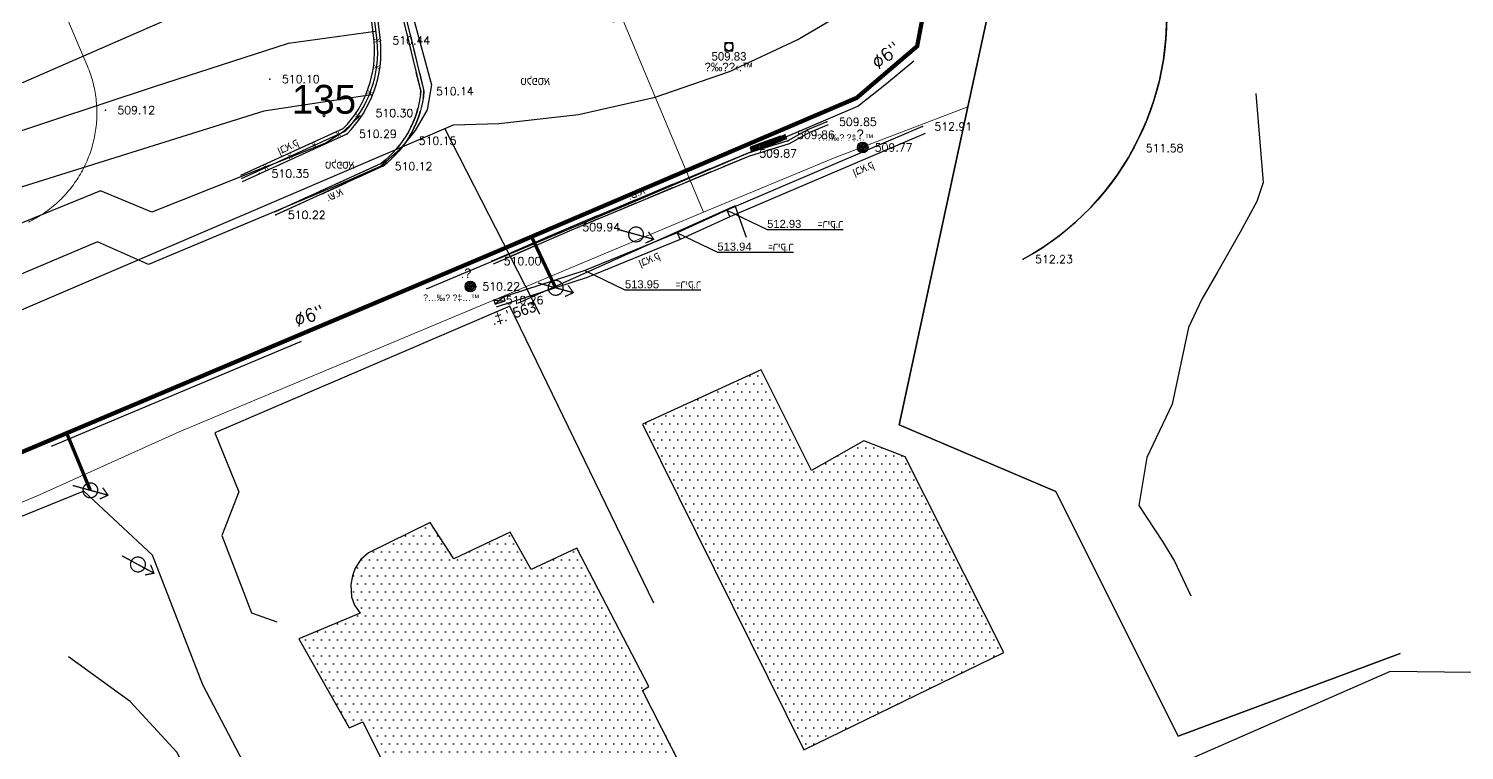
# Model space of a CAD drawing. Header units: metres. Extents: x 222509 to 223547, y 765290 to 766147.
# Drawn here: x 223092.9 to 223160.2, y 765723.8 to 765757.7 of the extents above; entities that cross this region are included whole.
import ezdxf
from ezdxf.enums import TextEntityAlignment as Align

# ---------------------------------------------------------------- set-up
doc = ezdxf.new("R2010")
doc.units = ezdxf.units.M
doc.linetypes.add('DASHED', pattern=[19.05, 12.7, -6.35])
for name, color, linetype in [('11', 8, 'Continuous'), ('29', 8, 'Continuous'), ('42', 8, 'Continuous'), ('A-S', 252, 'Continuous'), ('ASFLT', 8, 'Continuous'), ('B65-BIOV', 8, 'Continuous'), ('C1600', 3, 'Continuous'), ('C1603_0', 6, 'Continuous'), ('GADER', 6, 'Continuous'), ('K', 8, 'Continuous'), ('M2200', 8, 'Continuous'), ('M2299', 9, 'Continuous'), ('M2602', 8, 'Continuous'), ('M4804', 8, 'Continuous'), ('M4903', 8, 'Continuous'), ('M5220', 8, 'Continuous'), ('M6331', 8, 'Continuous'), ('maim metuhnan', 150, 'Continuous'), ('maim metuhnan 2', 150, 'Continuous'), ('maim metuhnan 6', 150, 'Continuous'), ('Maim-Kayam-Betol', 140, 'reka-biyuv$0$Reka_new$0$X_LINE-DASH2'), ('PNT', 8, 'Continuous'), ('PNTELEV', 5, 'Continuous'), ('T', 8, 'Continuous')]:
    doc.layers.add(name, color=color, linetype=linetype)
for name, color, linetype, lineweight in [('C1602_0', 3, 'Continuous', 13), ('M1510', 8, 'Continuous', 25), ('M2401', 8, 'DASHED', 25), ('M2404', 8, 'DASHED', 25), ('M2405', 8, 'DASHED', 25), ('M2601', 8, 'Continuous', 25), ('M2605', 8, 'Continuous', 25)]:
    doc.layers.add(name, color=color, linetype=linetype, lineweight=lineweight)
doc.styles.add('GLONASS', font='techno_n.shx', dxfattribs={"width": 0.86})
doc.styles.add('HANIT_TEXT', font='hebtxt')
doc.styles.add('HEB', font='hebtxtn.shx', dxfattribs={"height": 0.55})
doc.styles.add('HEBTXT', font='HEBTXT.SHX', dxfattribs={"width": 0.86})
doc.styles.add('PTXT', font='txt.shx')
doc.styles.add('reka-biyuv$0$Reka_new$0$STANDARD', font='HEB')
doc.styles.add('S_COMPLEX', font='complex')
doc.styles.get("Standard").update_dxf_attribs({"font": 'arial.ttf'})
doc.styles.add('TAZAR_HEBTXT', font='HEBTXT.SHX')
doc.linetypes.add('reka-biyuv$0$Reka_new$0$X_LINE-DASH2', pattern='A,0.5,-0.25,0.5,-0.0002,["X",reka-biyuv$0$Reka_new$0$STANDARD,S=0.3,R=0,X=0,Y=-0.14],-0.2', length=1.4502)
pattern_1 = [(0, (0, 0), (0.1875, 0.375), [0, -0.375])]

# ---------------------------------------------------------------- blocks, each defined once
blk = doc.blocks.new('*U25')
at = {"linetype": 'ByBlock', "const_width": 0.1}
for points in [[(-1.25, 0.68), (1.25, -0.68)], [(0.99, -0.02), (1.25, -0.68), (0.56, -0.82)]]:
    blk.add_lwpolyline(points, dxfattribs=at)
blk.add_lwpolyline([(-0.51, 0.28, 1), (0.51, -0.28, 1)], format="xyb", close=True, dxfattribs=at)
at = {"linetype": 'ByBlock'}
blk.add_attdef('MAD_MAIM', (-2.62, 1.26), '', height=1.08, dxfattribs=at)
blk = doc.blocks.new('*U26')
at = {"linetype": 'ByBlock', "const_width": 0.1}
for points in [[(-1.38, 0.38), (1.38, -0.38)], [(0.97, 0.2), (1.38, -0.38), (0.73, -0.68)]]:
    blk.add_lwpolyline(points, dxfattribs=at)
blk.add_lwpolyline([(-0.56, 0.16, 1), (0.56, -0.16, 1)], format="xyb", close=True, dxfattribs=at)
at = {"linetype": 'ByBlock'}
blk.add_attdef('MAD_MAIM', (-2.62, 1.26), '', height=1.08, dxfattribs=at)
blk = doc.blocks.new('G$C48AC2FB6')
at = {"layer": 'maim metuhnan 2', "const_width": 0.16}
for points in [[(223117.594, 765745.507), (223116.463, 765747.903)], [(223095.789, 765736.016), (223094.684, 765738.696)]]:
    blk.add_lwpolyline(points, dxfattribs=at)
at = {"layer": 'maim metuhnan 6'}
blk.add_lwpolyline([(223137.862, 765764.94, 0.2, 0.2, 0), (223137.84, 765764.536, 0.2, 0.2, 0), (223137.243, 765764.572, 0.2, 0.2, 0), (223135.818, 765763.63, 0.2, 0.2, 0), (223134.533, 765756.832, 0.2, 0.2, 0), (223131.697, 765754.409, 0.2, 0.2, 0), (223114.283, 765746.971, 0.2, 0.2, 0), (223087.554, 765735.685, 0.2, 0.2, 0), (223032.218, 765712.069, 0.2, 0.2, 0), (223020.293, 765706.189, 0.2, 0.2, 0), (223017.336, 765703.929, 0.2, 0.2, 0), (223010.799, 765698.403, 0.2, 0.2, 0), (223005.182, 765692.166, 0.2, 0.2, 0), (222999.326, 765683.478, 0.2, 0.2, 0), (222995.78, 765674.297, 0.2, 0.2, 0), (222991.911, 765659.927, 0.2, 0.2, 0), (222991.821, 765650.093, 0.2, 0.2, 0), (222992.267, 765645.048, 0.2, 0.2, 0), (222996.504, 765627.91, 0.2, 0.2, 0)], format="xyseb", dxfattribs=at)
at = {"layer": 'Maim-Kayam-Betol'}
for points in [[(223020.074, 765713.433), (223112.812, 765753.153), (223114.933, 765753.21), (223118.667, 765753.636), (223122.26, 765754.45), (223125.743, 765755.647), (223128.939, 765757.14), (223131.669, 765758.759)], [(223116.852, 765744.272), (223112.406, 765752.979)]]:
    blk.add_lwpolyline(points, dxfattribs=at)
at = {"layer": 'maim metuhnan', "linetype": 'ByBlock', "xscale": 0.6, "yscale": 0.6, "zscale": 0.6}
for p in [(223117.594, 765745.507), (223095.789, 765736.016)]:
    blk.add_blockref('*U26', p, dxfattribs=at)
at = {"layer": 'Maim-Kayam-Betol', "linetype": 'ByBlock', "xscale": 0.6, "yscale": 0.6, "zscale": 0.6}
for name, p in [('*U26', (223121.36, 765748.01)), ('*U25', (223098.02, 765732.54))]:
    blk.add_blockref(name, p, dxfattribs=at)
at = {"layer": 'maim metuhnan', "style": 'S_COMPLEX'}
for rotation, p in [(40.0712, (223132.714, 765755.715, -538.75)), (22, (223105.489, 765743.659))]:
    blk.add_text('%%C6"', height=0.6, rotation=rotation, dxfattribs=at).set_placement(p)
blk = doc.blocks.new('SRVPNO1')
at = {"layer": 'PNTELEV', "color": 8, "style": 'PTXT'}
blk.add_attdef('ELEV2', (1.5, -0.5), '', height=1, dxfattribs=at)
blk = doc.blocks.new('B2')
at = {"layer": '42', "color": 0}
blk.add_line((0.902, 0.303), (0.902, 0), dxfattribs=at)
blk.add_lwpolyline([(0, 0.303), (1.805, 0.303), (1.805, 0), (0, 0)], close=True, dxfattribs=at)
for points in [[(0.422, 0.273, -1), (0.422, 0.248), (0.062, 0.248, -1), (0.062, 0.273)], [(0.422, 0.139, 1), (0.422, 0.164), (0.062, 0.164, 1), (0.062, 0.139)], [(0.857, 0.273, -1), (0.857, 0.248), (0.497, 0.248, -1), (0.497, 0.273)], [(0.857, 0.139, 1), (0.857, 0.164), (0.497, 0.164, 1), (0.497, 0.139)], [(0.857, 0.03, 1), (0.857, 0.055), (0.497, 0.055, 1), (0.497, 0.03)], [(1.325, 0.273, -1), (1.325, 0.248), (0.965, 0.248, -1), (0.965, 0.273)], [(1.325, 0.139, 1), (1.325, 0.164), (0.965, 0.164, 1), (0.965, 0.139)], [(1.76, 0.273, -1), (1.76, 0.248), (1.4, 0.248, -1), (1.4, 0.273)], [(1.76, 0.139, 1), (1.76, 0.164), (1.4, 0.164, 1), (1.4, 0.139)], [(1.76, 0.03, 1), (1.76, 0.055), (1.4, 0.055, 1), (1.4, 0.03)]]:
    blk.add_lwpolyline(points, format="xyb", close=True, dxfattribs=at)
for points in [[(0.062, 0.03), (0.422, 0.03, 1), (0.422, 0.055), (0.062, 0.055, 1), (0.062, 0.03, -1), (0.062, 0.055)], [(0.965, 0.03), (1.325, 0.03, 1), (1.325, 0.055), (0.965, 0.055, 1), (0.965, 0.03, -1), (0.965, 0.055)]]:
    blk.add_lwpolyline(points, format="xyb", dxfattribs=at)
blk = doc.blocks.new('B11')
at = {"layer": '11', "color": 0}
for p, q in [((-0.249, 0.018), (-0.087, 0.235)), ((-0.234, -0.087), (0.018, 0.249)), ((-0.194, -0.158), (0.098, 0.23)), ((-0.138, -0.209), (0.162, 0.191)), ((-0.068, -0.241), (0.212, 0.133)), ((0.019, -0.249), (0.245, 0.051))]:
    blk.add_line(p, q, dxfattribs=at)
blk.add_circle((0, 0), 0.25, dxfattribs=at)
at = {"layer": '11', "color": 0, "style": 'HEBTXT'}
blk.add_text('.\x9a ', height=0.45, dxfattribs=at).set_placement((-0.455, 0.393))
blk = doc.blocks.new('G$C9B10AD15')
at = {"layer": '29'}
for p, q in [((223114.693, 765744.93), (223115.23, 765744.895)), ((223115.168, 765745.085), (223114.755, 765744.74))]:
    blk.add_line(p, q, dxfattribs=at)
blk.add_lwpolyline([(223115.23, 765744.895), (223115.168, 765745.085), (223114.693, 765744.93), (223114.755, 765744.74), (223115.23, 765744.895)], close=True, dxfattribs=at)
at = {"layer": 'A-S'}
for points in [[(223120.743, 765759.154), (223120.25, 765758.133), (223118.421, 765758.506), (223115.437, 765763.75), (223109.694, 765761.169), (223111.272, 765754.708, -0.211255), (223109.414, 765751.335), (223104.423, 765749.059)], [(223120.893, 765759.12), (223120.334, 765757.963), (223118.324, 765758.373), (223115.374, 765763.557), (223109.869, 765761.083), (223111.424, 765754.72, -0.213481), (223109.491, 765751.205), (223104.485, 765748.923)]]:
    blk.add_lwpolyline(points, format="xyb", dxfattribs=at)
for points in [[(223130.307, 765753.286), (223129.392, 765752.91), (223128.476, 765752.4), (223126.572, 765751.811), (223118.283, 765748.352), (223114.599, 765746.758)], [(223130.364, 765753.147), (223129.457, 765752.775), (223128.535, 765752.261), (223126.623, 765751.67), (223118.342, 765748.214), (223114.659, 765746.62)]]:
    blk.add_lwpolyline(points, dxfattribs=at)
at = {"layer": 'ASFLT'}
blk.add_lwpolyline([(223138.159, 765764.394), (223137.122, 765763.1, 0.226103), (223146.072, 765760.182, -0.316437), (223139.5, 765746.847)], format="xyb", dxfattribs=at)
at = {"layer": 'GADER'}
blk.add_lwpolyline([(223102.867, 765750.639), (223107.731, 765752.845, 0.222322), (223109.233, 765757.085), (223108.564, 765762.659), (223116.39, 765765.917), (223118.669, 765761.143, 0.428928), (223122.797, 765759.486, 0.133732), (223124.228, 765760.52), (223126.931, 765764.433, 0.128739), (223127.489, 765770.43), (223125.764, 765774.785, 0.214233), (223117.271, 765783.143), (223106.671, 765787.818), (223096.054, 765792.674), (223077.601, 765801.3), (223057.898, 765810.53), (223046.621, 765815.7, -0.047574), (223039.174, 765820.352, -0.19257), (223031.748, 765835.088), (223031.287, 765840.87), (223030.625, 765850.447), (223029.608, 765865.945), (223024.761, 765868.858), (223023.624, 765876.642)], format="xyb", dxfattribs=at)
at = {"layer": 'K'}
for points in [[(223102.841, 765750.792), (223107.643, 765752.97, 0.220831), (223109.084, 765757.069), (223108.401, 765762.754), (223116.464, 765766.111), (223118.807, 765761.203, 0.42995), (223122.74, 765759.624, 0.133701), (223124.108, 765760.61), (223126.796, 765764.503, 0.127976), (223127.343, 765770.389), (223125.625, 765774.73, 0.214322), (223117.214, 765783.004), (223106.609, 765787.681), (223095.991, 765792.538), (223077.538, 765801.164), (223057.835, 765810.394), (223046.556, 765815.564, -0.047616), (223039.078, 765820.236, -0.192637), (223031.598, 765835.075), (223031.138, 765840.859), (223030.476, 765850.437), (223029.464, 765865.857), (223024.623, 765868.766), (223023.475, 765876.621)], [(223102.917, 765750.497), (223107.818, 765752.72, 0.223751), (223109.382, 765757.101), (223108.726, 765762.564), (223116.316, 765765.724), (223118.532, 765761.083, 0.427989), (223122.855, 765759.347, 0.13377), (223124.348, 765760.43), (223127.065, 765764.364, 0.129488), (223127.634, 765770.47), (223125.904, 765774.84, 0.214145), (223117.327, 765783.282), (223106.732, 765787.955), (223096.117, 765792.81), (223077.665, 765801.436), (223057.961, 765810.666), (223046.686, 765815.835, -0.047532), (223039.269, 765820.468, -0.192502), (223031.897, 765835.1), (223031.437, 765840.881), (223030.775, 765850.457), (223029.753, 765866.033), (223024.899, 765868.95), (223023.772, 765876.664)]]:
    blk.add_lwpolyline(points, format="xyb", dxfattribs=at)
for points in [[(223134.778, 765753.066), (223125.621, 765749.152), (223123.29, 765748.087), (223118.958, 765746.32), (223114.693, 765744.93)], [(223134.916, 765752.744), (223125.763, 765748.832), (223123.429, 765747.766), (223119.078, 765745.991), (223114.801, 765744.597)], [(223125.621, 765749.152), (223125.763, 765748.832)], [(223123.29, 765748.087), (223123.429, 765747.766)]]:
    blk.add_lwpolyline(points, dxfattribs=at)
at = {"layer": 'PNT', "color": 252}
for p in [(223109.382, 765757.101, 510.436), (223104.207, 765755.289, 510.098), (223111.424, 765754.72, 510.141), (223096.495, 765753.834, 509.119), (223108.592, 765753.7, 510.297), (223107.818, 765752.72, 510.288), (223128.339, 765752.678, 509.855), (223129.392, 765752.91, 509.848), (223130.307, 765753.286, 509.851), (223134.778, 765753.066, 512.906), (223110.616, 765752.399, 510.15), (223126.717, 765752.072, 509.83), (223128.476, 765752.4, 509.862), (223131.983, 765752.085, 509.771), (223144.681, 765752.058, 511.577), (223126.572, 765751.811, 509.867), (223103.719, 765750.861, 510.348), (223109.491, 765751.205, 510.124), (223104.485, 765748.923, 510.217), (223118.283, 765748.352, 509.944), (223114.599, 765746.758, 510.003), (223139.5, 765746.847, 512.228), (223113.599, 765745.571, 510.224), (223114.693, 765744.93, 510.256)]:
    blk.add_point(p, dxfattribs=at)
at = {"layer": 'T'}
for points in [[(223125.621, 765749.152), (223127.504, 765748.244), (223131.063, 765748.244)], [(223123.29, 765748.087), (223125.173, 765747.179), (223128.732, 765747.179)], [(223118.958, 765746.32), (223120.841, 765745.412), (223124.4, 765745.412)]]:
    blk.add_lwpolyline(points, dxfattribs=at)
at = {"layer": 'B65-BIOV', "xscale": 0.9593842007565592, "yscale": 0.65, "zscale": 0.9593842007565592, "rotation": 200.4863329333508}
blk.add_blockref('B2', (223128.339, 765752.678, 509.855), dxfattribs=at)
at = {"layer": 'B65-BIOV'}
for p in [(223131.983, 765752.085, 509.771), (223113.599, 765745.571, 510.224)]:
    blk.add_blockref('B11', p, dxfattribs=at)
at = {"layer": 'PNT', "color": 252}
ref = blk.add_blockref('SRVPNO1', (223109.382, 765757.101, 510.436), dxfattribs=dict(at, xscale=0.375, yscale=0.375, zscale=0.375))
ref.add_attrib('ELEV2', '510.44', (223109.945, 765756.914, 510.436), dxfattribs={"layer": 'PNTELEV', "color": 8, "height": 0.375, "style": 'PTXT'})
ref = blk.add_blockref('SRVPNO1', (223104.207, 765755.289, 510.098), dxfattribs=dict(at, xscale=0.375, yscale=0.375, zscale=0.375))
ref.add_attrib('ELEV2', '510.10', (223104.769, 765755.101, 510.098), dxfattribs={"layer": 'PNTELEV', "color": 8, "height": 0.375, "style": 'PTXT'})
ref = blk.add_blockref('SRVPNO1', (223111.424, 765754.72, 510.141), dxfattribs=dict(at, xscale=0.375, yscale=0.375, zscale=0.375))
ref.add_attrib('ELEV2', '510.14', (223111.986, 765754.532, 510.141), dxfattribs={"layer": 'PNTELEV', "color": 8, "height": 0.375, "style": 'PTXT'})
ref = blk.add_blockref('SRVPNO1', (223096.495, 765753.834, 509.119), dxfattribs=dict(at, xscale=0.375, yscale=0.375, zscale=0.375))
ref.add_attrib('ELEV2', '509.12', (223097.057, 765753.647, 509.119), dxfattribs={"layer": 'PNTELEV', "color": 8, "height": 0.375, "style": 'PTXT'})
ref = blk.add_blockref('SRVPNO1', (223108.592, 765753.7, 510.297), dxfattribs=dict(at, xscale=0.375, yscale=0.375, zscale=0.375))
ref.add_attrib('ELEV2', '510.30', (223109.155, 765753.512, 510.297), dxfattribs={"layer": 'PNTELEV', "color": 8, "height": 0.375, "style": 'PTXT'})
ref = blk.add_blockref('SRVPNO1', (223130.307, 765753.286, 509.851), dxfattribs=dict(at, xscale=0.375, yscale=0.375, zscale=0.375))
ref.add_attrib('ELEV2', '509.85', (223130.87, 765753.098, 509.851), dxfattribs={"layer": 'PNTELEV', "color": 8, "height": 0.375, "style": 'PTXT'})
ref = blk.add_blockref('SRVPNO1', (223107.818, 765752.72, 510.288), dxfattribs=dict(at, xscale=0.375, yscale=0.375, zscale=0.375))
ref.add_attrib('ELEV2', '510.29', (223108.38, 765752.532, 510.288), dxfattribs={"layer": 'PNTELEV', "color": 8, "height": 0.375, "style": 'PTXT'})
ref = blk.add_blockref('SRVPNO1', (223128.339, 765752.678, 509.855), dxfattribs=dict(at, xscale=0.375, yscale=0.375, zscale=0.375))
ref.add_attrib('ELEV2', '509.86', (223128.902, 765752.49, 509.855), dxfattribs={"layer": 'PNTELEV', "color": 8, "height": 0.375, "style": 'PTXT'})
ref = blk.add_blockref('SRVPNO1', (223134.778, 765753.066, 512.906), dxfattribs=dict(at, xscale=0.375, yscale=0.375, zscale=0.375))
ref.add_attrib('ELEV2', '512.91', (223135.34, 765752.878, 512.906), dxfattribs={"layer": 'PNTELEV', "color": 8, "height": 0.375, "style": 'PTXT'})
ref = blk.add_blockref('SRVPNO1', (223110.616, 765752.399, 510.15), dxfattribs=dict(at, xscale=0.375, yscale=0.375, zscale=0.375))
ref.add_attrib('ELEV2', '510.15', (223111.179, 765752.211, 510.15), dxfattribs={"layer": 'PNTELEV', "color": 8, "height": 0.375, "style": 'PTXT'})
ref = blk.add_blockref('SRVPNO1', (223126.572, 765751.811, 509.867), dxfattribs=dict(at, xscale=0.375, yscale=0.375, zscale=0.375))
ref.add_attrib('ELEV2', '509.87', (223127.134, 765751.623, 509.867), dxfattribs={"layer": 'PNTELEV', "color": 8, "height": 0.375, "style": 'PTXT'})
ref = blk.add_blockref('SRVPNO1', (223131.983, 765752.085, 509.771), dxfattribs=dict(at, xscale=0.375, yscale=0.375, zscale=0.375))
ref.add_attrib('ELEV2', '509.77', (223132.546, 765751.897, 509.771), dxfattribs={"layer": 'PNTELEV', "color": 8, "height": 0.375, "style": 'PTXT'})
ref = blk.add_blockref('SRVPNO1', (223144.681, 765752.058, 511.577), dxfattribs=dict(at, xscale=0.375, yscale=0.375, zscale=0.375))
ref.add_attrib('ELEV2', '511.58', (223145.244, 765751.87, 511.577), dxfattribs={"layer": 'PNTELEV', "color": 8, "height": 0.375, "style": 'PTXT'})
ref = blk.add_blockref('SRVPNO1', (223109.491, 765751.205, 510.124), dxfattribs=dict(at, xscale=0.375, yscale=0.375, zscale=0.375))
ref.add_attrib('ELEV2', '510.12', (223110.054, 765751.017, 510.124), dxfattribs={"layer": 'PNTELEV', "color": 8, "height": 0.375, "style": 'PTXT'})
ref = blk.add_blockref('SRVPNO1', (223103.719, 765750.861, 510.348), dxfattribs=dict(at, xscale=0.375, yscale=0.375, zscale=0.375))
ref.add_attrib('ELEV2', '510.35', (223104.282, 765750.674, 510.348), dxfattribs={"layer": 'PNTELEV', "color": 8, "height": 0.375, "style": 'PTXT'})
ref = blk.add_blockref('SRVPNO1', (223104.485, 765748.923, 510.217), dxfattribs=dict(at, xscale=0.375, yscale=0.375, zscale=0.375))
ref.add_attrib('ELEV2', '510.22', (223105.047, 765748.735, 510.217), dxfattribs={"layer": 'PNTELEV', "color": 8, "height": 0.375, "style": 'PTXT'})
ref = blk.add_blockref('SRVPNO1', (223118.283, 765748.352, 509.944), dxfattribs=dict(at, xscale=0.375, yscale=0.375, zscale=0.375))
ref.add_attrib('ELEV2', '509.94', (223118.845, 765748.164, 509.944), dxfattribs={"layer": 'PNTELEV', "color": 8, "height": 0.375, "style": 'PTXT'})
ref = blk.add_blockref('SRVPNO1', (223114.599, 765746.758, 510.003), dxfattribs=dict(at, xscale=0.375, yscale=0.375, zscale=0.375))
ref.add_attrib('ELEV2', '510.00', (223115.161, 765746.571, 510.003), dxfattribs={"layer": 'PNTELEV', "color": 8, "height": 0.375, "style": 'PTXT'})
ref = blk.add_blockref('SRVPNO1', (223139.5, 765746.847, 512.228), dxfattribs=dict(at, xscale=0.375, yscale=0.375, zscale=0.375))
ref.add_attrib('ELEV2', '512.23', (223140.062, 765746.659, 512.228), dxfattribs={"layer": 'PNTELEV', "color": 8, "height": 0.375, "style": 'PTXT'})
ref = blk.add_blockref('SRVPNO1', (223113.599, 765745.571, 510.224), dxfattribs=dict(at, xscale=0.375, yscale=0.375, zscale=0.375))
ref.add_attrib('ELEV2', '510.22', (223114.161, 765745.383, 510.224), dxfattribs={"layer": 'PNTELEV', "color": 8, "height": 0.375, "style": 'PTXT'})
ref = blk.add_blockref('SRVPNO1', (223114.693, 765744.93, 510.256), dxfattribs=dict(at, xscale=0.375, yscale=0.375, zscale=0.375))
ref.add_attrib('ELEV2', '510.26', (223115.255, 765744.743, 510.256), dxfattribs={"layer": 'PNTELEV', "color": 8, "height": 0.375, "style": 'PTXT'})
at = {"layer": '29', "style": 'HEB'}
blk.add_text('.‡.’ 563', height=0.495, rotation=18.05123, dxfattribs=at).set_placement((223114.665, 765743.741))
at = {"layer": 'GADER', "style": 'GLONASS', "text_generation_flag": 2, "width": 0.86}
for rotation, p in [(276.84732, (223109.231, 765757.1)), (83.1257, (223109.207, 765755.854)), (67.25102, (223108.895, 765754.646)), (55.34501, (223108.308, 765753.546)), (24.39549, (223107.421, 765752.704)), (24.39549, (223106.282, 765752.188)), (24.39549, (223104.005, 765751.156)), (24.39549, (223105.144, 765751.672))]:
    blk.add_text('X', height=0.25, rotation=rotation, dxfattribs=at).set_placement(p, align=Align.MIDDLE_CENTER)
at = {"layer": 'T', "style": 'GLONASS', "text_generation_flag": 2, "width": 0.86}
for s, p in [('אספלט', (223117.328, 765755.01)), ('אספלט', (223108.172, 765751.088)), ('ר.קיר=', (223131.063, 765748.317)), ('ר.קיר=', (223128.732, 765747.252)), ('ר.קיר=', (223124.4, 765745.485))]:
    blk.add_text(s, height=0.375, dxfattribs=at).set_placement(p)
for s, rotation, p in [('ק.אבן', 24.39549, (223105.595, 765752.181)), ('ק.אבן', 22.19029, (223132.552, 765751.136)), ('א.ש.', 24.50601, (223107.673, 765749.876)), ('א.ש.', 22.65078, (223121.816, 765749.932)), ('ק.אבן', 22.19029, (223122.525, 765746.874))]:
    blk.add_text(s, height=0.375, rotation=rotation, dxfattribs=at).set_placement(p)
at = {"layer": 'T'}
for s, p in [('512.93', (223127.504, 765748.317)), ('513.94', (223125.173, 765747.252)), ('513.95', (223120.841, 765745.485))]:
    blk.add_text(s, height=0.375, dxfattribs=at).set_placement(p)
blk = doc.blocks.new('M4804_E')
for radius in [0.5, 0.05]:
    blk.add_circle((0, 0), radius)
at = {"style": 'HANIT_TEXT'}
for tag, p in [('NAME', (0, -1)), ('HEIGHT', (0, -2.5))]:
    blk.add_attdef(tag, text='', height=1, dxfattribs=at).set_placement(p, align=Align.TOP_CENTER)
blk.add_attdef('DESC', text='', height=1, dxfattribs=at).set_placement((-1, -4), align=Align.TOP_RIGHT)
blk.add_attdef('MARK', text='', height=1, dxfattribs=at).set_placement((0, -4), align=Align.TOP_LEFT)
at = {"style": 'HANIT_TEXT', "flags": 1}
blk.add_attdef('OWNER', text='', height=1, dxfattribs=at).set_placement((0, -5.5), align=Align.TOP_CENTER)
blk = doc.blocks.new('M4903_S')
for p, q in [((-0.1, 0.293), (-0.4, 0.293)), ((-0.1, 0.093), (-0.4, 0.093)), ((0, 0.5), (0, -0.5)), ((0.4, 0.293), (0.1, 0.293)), ((0.4, 0.093), (0.1, 0.093)), ((-0.1, -0.107), (-0.4, -0.107)), ((-0.1, -0.307), (-0.4, -0.307)), ((0.4, -0.107), (0.1, -0.107)), ((0.4, -0.307), (0.1, -0.307))]:
    blk.add_line(p, q)
blk.add_lwpolyline([(-0.5, -0.5), (0.5, -0.5), (0.5, 0.5), (-0.5, 0.5)], close=True)
blk.add_lwpolyline([(-0.5, 0.5), (-0.5, 0), (-0.5, -0.5)])
at = {"style": 'HANIT_TEXT'}
blk.add_attdef('NAME', text='', height=1, dxfattribs=at).set_placement((0, -1), align=Align.TOP_CENTER)
blk.add_attdef('DESC', text='', height=1, dxfattribs=at).set_placement((-1, -2.5), align=Align.TOP_RIGHT)
blk.add_attdef('MARK', text='', height=1, dxfattribs=at).set_placement((0, -2.5), align=Align.TOP_LEFT)
at = {"style": 'HANIT_TEXT', "flags": 1}
blk.add_attdef('OWNER', text='', height=1, dxfattribs=at).set_placement((0, -4), align=Align.TOP_CENTER)
blk = doc.blocks.new('G$CFB36F9AD')
at = {"layer": 'M2401', "ltscale": 2.5}
blk.add_lwpolyline([(223138.159, 765764.394), (223137.122, 765763.1, 0.226103), (223146.072, 765760.182, -0.316437), (223139.5, 765746.847)], format="xyb", dxfattribs=at)
at = {"layer": 'M2404', "ltscale": 0.1}
for points in [[(223120.743, 765759.154), (223120.25, 765758.133), (223118.421, 765758.506), (223115.437, 765763.75), (223109.694, 765761.169), (223111.272, 765754.708, -0.211255), (223109.414, 765751.335), (223104.423, 765749.059)], [(223120.893, 765759.12), (223120.334, 765757.963), (223118.324, 765758.373), (223115.374, 765763.557), (223109.869, 765761.083), (223111.424, 765754.72, -0.213481), (223109.491, 765751.205), (223104.485, 765748.923)]]:
    blk.add_lwpolyline(points, format="xyb", dxfattribs=at)
for points in [[(223130.307, 765753.286), (223129.392, 765752.91), (223128.476, 765752.4), (223126.572, 765751.811), (223118.283, 765748.352), (223114.599, 765746.758)], [(223130.364, 765753.147), (223129.457, 765752.775), (223128.535, 765752.261), (223126.623, 765751.67), (223118.342, 765748.214), (223114.659, 765746.62)]]:
    blk.add_lwpolyline(points, dxfattribs=at)
at = {"layer": 'M2601'}
blk.add_lwpolyline([(223102.867, 765750.639), (223107.731, 765752.845, 0.222322), (223109.233, 765757.085), (223108.564, 765762.659), (223116.39, 765765.917), (223118.669, 765761.143, 0.428928), (223122.797, 765759.486, 0.133732), (223124.228, 765760.52), (223126.931, 765764.433, 0.128739), (223127.489, 765770.43), (223125.764, 765774.785, 0.214233), (223117.271, 765783.143), (223106.671, 765787.818), (223096.054, 765792.674), (223077.601, 765801.3), (223057.898, 765810.53), (223046.621, 765815.7, -0.047574), (223039.174, 765820.352, -0.19257), (223031.748, 765835.088), (223031.287, 765840.87), (223030.625, 765850.447), (223029.608, 765865.945), (223024.761, 765868.858), (223023.624, 765876.642)], format="xyb", dxfattribs=at)
at = {"layer": 'M2605'}
for points in [[(223102.841, 765750.792), (223107.643, 765752.97, 0.220831), (223109.084, 765757.069), (223108.401, 765762.754), (223116.464, 765766.111), (223118.807, 765761.203, 0.42995), (223122.74, 765759.624, 0.133701), (223124.108, 765760.61), (223126.796, 765764.503, 0.127976), (223127.343, 765770.389), (223125.625, 765774.73, 0.214322), (223117.214, 765783.004), (223106.609, 765787.681), (223095.991, 765792.538), (223077.538, 765801.164), (223057.835, 765810.394), (223046.556, 765815.564, -0.047616), (223039.078, 765820.236, -0.192637), (223031.598, 765835.075), (223031.138, 765840.859), (223030.476, 765850.437), (223029.464, 765865.857), (223024.623, 765868.766), (223023.475, 765876.621)], [(223102.917, 765750.497), (223107.818, 765752.72, 0.223751), (223109.382, 765757.101), (223108.726, 765762.564), (223116.316, 765765.724), (223118.532, 765761.083, 0.427989), (223122.855, 765759.347, 0.13377), (223124.348, 765760.43), (223127.065, 765764.364, 0.129488), (223127.634, 765770.47), (223125.904, 765774.84, 0.214145), (223117.327, 765783.282), (223106.732, 765787.955), (223096.117, 765792.81), (223077.665, 765801.436), (223057.961, 765810.666), (223046.686, 765815.835, -0.047532), (223039.269, 765820.468, -0.192502), (223031.897, 765835.1), (223031.437, 765840.881), (223030.775, 765850.457), (223029.753, 765866.033), (223024.899, 765868.95), (223023.772, 765876.664)]]:
    blk.add_lwpolyline(points, format="xyb", dxfattribs=at)
for points in [[(223134.778, 765753.066), (223125.621, 765749.152), (223123.29, 765748.087), (223118.958, 765746.32), (223114.693, 765744.93)], [(223134.916, 765752.744), (223125.763, 765748.832), (223123.429, 765747.766), (223119.078, 765745.991), (223114.801, 765744.597)], [(223125.621, 765749.152), (223125.763, 765748.832)], [(223125.621, 765749.152), (223127.504, 765748.244), (223131.063, 765748.244)], [(223123.29, 765748.087), (223123.429, 765747.766)], [(223123.29, 765748.087), (223125.173, 765747.179), (223128.732, 765747.179)], [(223118.958, 765746.32), (223120.841, 765745.412), (223124.4, 765745.412)]]:
    blk.add_lwpolyline(points, dxfattribs=at)
at = {"layer": 'M6331'}
for p, q in [((223114.693, 765744.93), (223115.23, 765744.895)), ((223115.168, 765745.085), (223114.755, 765744.74))]:
    blk.add_line(p, q, dxfattribs=at)
blk.add_lwpolyline([(223115.23, 765744.895), (223115.168, 765745.085), (223114.693, 765744.93), (223114.755, 765744.74), (223115.23, 765744.895)], close=True, dxfattribs=at)
at = {"layer": 'PNT'}
for p in [(223109.382, 765757.101, 510.436), (223104.207, 765755.289, 510.098), (223111.424, 765754.72, 510.141), (223096.495, 765753.834, 509.119), (223108.592, 765753.7, 510.297), (223107.818, 765752.72, 510.288), (223128.339, 765752.678, 509.855), (223129.392, 765752.91, 509.848), (223130.307, 765753.286, 509.851), (223134.778, 765753.066, 512.906), (223110.616, 765752.399, 510.15), (223126.717, 765752.072, 509.83), (223128.476, 765752.4, 509.862), (223131.983, 765752.085, 509.771), (223144.681, 765752.058, 511.577), (223126.572, 765751.811, 509.867), (223103.719, 765750.861, 510.348), (223109.491, 765751.205, 510.124), (223104.485, 765748.923, 510.217), (223118.283, 765748.352, 509.944), (223114.599, 765746.758, 510.003), (223139.5, 765746.847, 512.228), (223113.599, 765745.571, 510.224), (223114.693, 765744.93, 510.256)]:
    blk.add_point(p, dxfattribs=at)
at = {"layer": 'M4804'}
ref = blk.add_blockref('M4804_E', (223131.983, 765752.085, 509.771), dxfattribs=dict(at, xscale=0.3040000000037253, yscale=0.3040000000037253, zscale=0.1520000000020332))
ref.add_attrib('MARK', '\x81…‰\x81 \x9a‡…™', dxfattribs={"layer": '0', "height": 0.304, "style": 'HANIT_TEXT'}).set_placement((223129.85, 765752.703, 509.771), align=Align.TOP_LEFT)
ref = blk.add_blockref('M4804_E', (223113.599, 765745.571, 510.224), dxfattribs=dict(at, xscale=0.3040000000037253, yscale=0.3040000000037253, zscale=0.1520000000020332))
ref.add_attrib('MARK', '\x81…‰\x81 \x9a‡…™', dxfattribs={"layer": '0', "height": 0.304, "style": 'HANIT_TEXT'}).set_placement((223111.385, 765745.194, 510.224), align=Align.TOP_LEFT)
at = {"layer": 'M4903', "xscale": 0.7600000000163469, "yscale": 0.227999999994159, "zscale": 0.1520000000020332, "rotation": 19.96077308149067}
for p in [(223127.104, 765752.125, 509.855), (223127.818, 765752.384, 509.855)]:
    blk.add_blockref('M4903_S', p, dxfattribs=at)
at = {"layer": 'PNT'}
ref = blk.add_blockref('SRVPNO1', (223109.382, 765757.101, 510.436), dxfattribs=dict(at, xscale=0.375, yscale=0.375, zscale=0.375))
ref.add_attrib('ELEV2', '510.44', (223109.945, 765756.914, 510.436), dxfattribs={"layer": 'PNTELEV', "color": 8, "height": 0.375, "style": 'PTXT'})
ref = blk.add_blockref('SRVPNO1', (223104.207, 765755.289, 510.098), dxfattribs=dict(at, xscale=0.375, yscale=0.375, zscale=0.375))
ref.add_attrib('ELEV2', '510.10', (223104.769, 765755.101, 510.098), dxfattribs={"layer": 'PNTELEV', "color": 8, "height": 0.375, "style": 'PTXT'})
ref = blk.add_blockref('SRVPNO1', (223111.424, 765754.72, 510.141), dxfattribs=dict(at, xscale=0.375, yscale=0.375, zscale=0.375))
ref.add_attrib('ELEV2', '510.14', (223111.986, 765754.532, 510.141), dxfattribs={"layer": 'PNTELEV', "color": 8, "height": 0.375, "style": 'PTXT'})
ref = blk.add_blockref('SRVPNO1', (223096.495, 765753.834, 509.119), dxfattribs=dict(at, xscale=0.375, yscale=0.375, zscale=0.375))
ref.add_attrib('ELEV2', '509.12', (223097.057, 765753.647, 509.119), dxfattribs={"layer": 'PNTELEV', "color": 8, "height": 0.375, "style": 'PTXT'})
ref = blk.add_blockref('SRVPNO1', (223108.592, 765753.7, 510.297), dxfattribs=dict(at, xscale=0.375, yscale=0.375, zscale=0.375))
ref.add_attrib('ELEV2', '510.30', (223109.155, 765753.512, 510.297), dxfattribs={"layer": 'PNTELEV', "color": 8, "height": 0.375, "style": 'PTXT'})
ref = blk.add_blockref('SRVPNO1', (223130.307, 765753.286, 509.851), dxfattribs=dict(at, xscale=0.375, yscale=0.375, zscale=0.375))
ref.add_attrib('ELEV2', '509.85', (223130.87, 765753.098, 509.851), dxfattribs={"layer": 'PNTELEV', "color": 8, "height": 0.375, "style": 'PTXT'})
ref = blk.add_blockref('SRVPNO1', (223107.818, 765752.72, 510.288), dxfattribs=dict(at, xscale=0.375, yscale=0.375, zscale=0.375))
ref.add_attrib('ELEV2', '510.29', (223108.38, 765752.532, 510.288), dxfattribs={"layer": 'PNTELEV', "color": 8, "height": 0.375, "style": 'PTXT'})
ref = blk.add_blockref('SRVPNO1', (223128.339, 765752.678, 509.855), dxfattribs=dict(at, xscale=0.375, yscale=0.375, zscale=0.375))
ref.add_attrib('ELEV2', '509.86', (223128.902, 765752.49, 509.855), dxfattribs={"layer": 'PNTELEV', "color": 8, "height": 0.375, "style": 'PTXT'})
ref = blk.add_blockref('SRVPNO1', (223134.778, 765753.066, 512.906), dxfattribs=dict(at, xscale=0.375, yscale=0.375, zscale=0.375))
ref.add_attrib('ELEV2', '512.91', (223135.34, 765752.878, 512.906), dxfattribs={"layer": 'PNTELEV', "color": 8, "height": 0.375, "style": 'PTXT'})
ref = blk.add_blockref('SRVPNO1', (223110.616, 765752.399, 510.15), dxfattribs=dict(at, xscale=0.375, yscale=0.375, zscale=0.375))
ref.add_attrib('ELEV2', '510.15', (223111.179, 765752.211, 510.15), dxfattribs={"layer": 'PNTELEV', "color": 8, "height": 0.375, "style": 'PTXT'})
ref = blk.add_blockref('SRVPNO1', (223126.572, 765751.811, 509.867), dxfattribs=dict(at, xscale=0.375, yscale=0.375, zscale=0.375))
ref.add_attrib('ELEV2', '509.87', (223127.134, 765751.623, 509.867), dxfattribs={"layer": 'PNTELEV', "color": 8, "height": 0.375, "style": 'PTXT'})
ref = blk.add_blockref('SRVPNO1', (223131.983, 765752.085, 509.771), dxfattribs=dict(at, xscale=0.375, yscale=0.375, zscale=0.375))
ref.add_attrib('ELEV2', '509.77', (223132.546, 765751.897, 509.771), dxfattribs={"layer": 'PNTELEV', "color": 8, "height": 0.375, "style": 'PTXT'})
ref = blk.add_blockref('SRVPNO1', (223144.681, 765752.058, 511.577), dxfattribs=dict(at, xscale=0.375, yscale=0.375, zscale=0.375))
ref.add_attrib('ELEV2', '511.58', (223145.244, 765751.87, 511.577), dxfattribs={"layer": 'PNTELEV', "color": 8, "height": 0.375, "style": 'PTXT'})
ref = blk.add_blockref('SRVPNO1', (223109.491, 765751.205, 510.124), dxfattribs=dict(at, xscale=0.375, yscale=0.375, zscale=0.375))
ref.add_attrib('ELEV2', '510.12', (223110.054, 765751.017, 510.124), dxfattribs={"layer": 'PNTELEV', "color": 8, "height": 0.375, "style": 'PTXT'})
ref = blk.add_blockref('SRVPNO1', (223103.719, 765750.861, 510.348), dxfattribs=dict(at, xscale=0.375, yscale=0.375, zscale=0.375))
ref.add_attrib('ELEV2', '510.35', (223104.282, 765750.674, 510.348), dxfattribs={"layer": 'PNTELEV', "color": 8, "height": 0.375, "style": 'PTXT'})
ref = blk.add_blockref('SRVPNO1', (223104.485, 765748.923, 510.217), dxfattribs=dict(at, xscale=0.375, yscale=0.375, zscale=0.375))
ref.add_attrib('ELEV2', '510.22', (223105.047, 765748.735, 510.217), dxfattribs={"layer": 'PNTELEV', "color": 8, "height": 0.375, "style": 'PTXT'})
ref = blk.add_blockref('SRVPNO1', (223118.283, 765748.352, 509.944), dxfattribs=dict(at, xscale=0.375, yscale=0.375, zscale=0.375))
ref.add_attrib('ELEV2', '509.94', (223118.845, 765748.164, 509.944), dxfattribs={"layer": 'PNTELEV', "color": 8, "height": 0.375, "style": 'PTXT'})
ref = blk.add_blockref('SRVPNO1', (223114.599, 765746.758, 510.003), dxfattribs=dict(at, xscale=0.375, yscale=0.375, zscale=0.375))
ref.add_attrib('ELEV2', '510.00', (223115.161, 765746.571, 510.003), dxfattribs={"layer": 'PNTELEV', "color": 8, "height": 0.375, "style": 'PTXT'})
ref = blk.add_blockref('SRVPNO1', (223139.5, 765746.847, 512.228), dxfattribs=dict(at, xscale=0.375, yscale=0.375, zscale=0.375))
ref.add_attrib('ELEV2', '512.23', (223140.062, 765746.659, 512.228), dxfattribs={"layer": 'PNTELEV', "color": 8, "height": 0.375, "style": 'PTXT'})
ref = blk.add_blockref('SRVPNO1', (223113.599, 765745.571, 510.224), dxfattribs=dict(at, xscale=0.375, yscale=0.375, zscale=0.375))
ref.add_attrib('ELEV2', '510.22', (223114.161, 765745.383, 510.224), dxfattribs={"layer": 'PNTELEV', "color": 8, "height": 0.375, "style": 'PTXT'})
ref = blk.add_blockref('SRVPNO1', (223114.693, 765744.93, 510.256), dxfattribs=dict(at, xscale=0.375, yscale=0.375, zscale=0.375))
ref.add_attrib('ELEV2', '510.26', (223115.255, 765744.743, 510.256), dxfattribs={"layer": 'PNTELEV', "color": 8, "height": 0.375, "style": 'PTXT'})
at = {"layer": 'M2401', "ltscale": 2.5, "style": 'GLONASS', "text_generation_flag": 2, "width": 0.86}
for p in [(223117.328, 765755.01), (223108.172, 765751.088)]:
    blk.add_text('אספלט', height=0.375, dxfattribs=at).set_placement(p)
at = {"layer": 'M2601', "style": 'GLONASS', "text_generation_flag": 2, "width": 0.86}
for rotation, p in [(276.84732, (223109.231, 765757.1)), (83.1257, (223109.207, 765755.854)), (67.25102, (223108.895, 765754.646)), (55.34501, (223108.308, 765753.546)), (24.39549, (223107.421, 765752.704)), (24.39549, (223106.282, 765752.188)), (24.39549, (223104.005, 765751.156)), (24.39549, (223105.144, 765751.672))]:
    blk.add_text('X', height=0.25, rotation=rotation, dxfattribs=at).set_placement(p, align=Align.MIDDLE_CENTER)
at = {"layer": 'M2605', "style": 'GLONASS', "text_generation_flag": 2, "width": 0.86}
for s, rotation, p in [('ק.אבן', 24.39549, (223105.595, 765752.181)), ('ק.אבן', 22.19029, (223132.552, 765751.136)), ('א.ש.', 24.50601, (223107.673, 765749.876)), ('א.ש.', 22.65078, (223121.816, 765749.932)), ('ק.אבן', 22.19029, (223122.525, 765746.874))]:
    blk.add_text(s, height=0.375, rotation=rotation, dxfattribs=at).set_placement(p)
at = {"layer": 'M2605'}
for s, p in [('512.93', (223127.504, 765748.317)), ('513.94', (223125.173, 765747.252)), ('513.95', (223120.841, 765745.485))]:
    blk.add_text(s, height=0.375, dxfattribs=at).set_placement(p)
at = {"layer": 'M2605', "style": 'GLONASS', "text_generation_flag": 2, "width": 0.86}
for p in [(223131.063, 765748.317), (223128.732, 765747.252), (223124.4, 765745.485)]:
    blk.add_text('ר.קיר=', height=0.375, dxfattribs=at).set_placement(p)
at = {"layer": 'M6331', "style": 'HEB'}
blk.add_text('.‡.’ 563', height=0.495, rotation=18.05123, dxfattribs=at).set_placement((223114.665, 765743.741))
blk = doc.blocks.new('M5220_E')
blk.add_lwpolyline([(-0.75, -0.75), (0.75, -0.75), (0.75, 0.75), (-0.75, 0.75)], close=True)
blk.add_circle((0, 0), 0.75)
at = {"style": 'HEBTXT'}
for tag, p in [('HEIGHT', (0.57, 2.99)), ('NAME', (0, -2)), ('MARK', (0, -4.01))]:
    blk.add_attdef(tag, text='', height=1.6, dxfattribs=at).set_placement(p, align=Align.TOP_CENTER)
blk.add_attdef('DESC', text='', height=1.6, dxfattribs=at).set_placement((-7.34, 0.59), align=Align.TOP_LEFT)
blk = doc.blocks.new('C1603')
at = {"color": 255}
for start, end in [(90, 270), (270, 90)]:
    blk.add_arc((0, 0), 0.1, start, end, dxfattribs=at)
at = {"color": 4, "style": 'TAZAR_HEBTXT'}
for tag, height, p, p2 in [('CROSS', 4, (-148, -0.5), (148, -0.5)), ('PARCEL_NAME', 2.7, (-33.3, 0.15), (33.3, 0.15))]:
    blk.add_attdef(tag, text='', height=height, dxfattribs=at).set_placement(p, p2, align=Align.FIT)
at = {"color": 4, "style": 'TAZAR_HEBTXT', "flags": 1}
for tag, p, p2 in [('GUSH', (-12.33, -1.5), (12.33, -1.5)), ('PARCEL_STATUS', (-12.33, -3), (12.33, -3)), ('PARCEL_SOURCE', (-12.33, -4.5), (12.33, -4.5)), ('LEGAL_AREA', (-12.33, -6), (12.33, -6)), ('CALC_AREA', (-12.33, -7.5), (12.33, -7.5))]:
    blk.add_attdef(tag, text='', height=1, dxfattribs=at).set_placement(p, p2, align=Align.FIT)
for tag, p, p2 in [('PARCEL_PREVIOUS', (-12.33, -9), (12.33, -9)), ('GUSH_PREVIOUS', (-12.33, -10.5), (12.33, -10.5)), ('TABA_PLAN', (-12.33, -12), (12.33, -12)), ('TABA_MIGRASH', (-12.33, -13.5), (12.33, -13.5)), ('TABA_YEUD', (-12.33, -15), (12.33, -15)), ('COMMENT', (-12.33, -16.5), (12.33, -16.5))]:
    blk.add_attdef(tag, text='', height=1, rotation=360, dxfattribs=at).set_placement(p, p2, align=Align.FIT)
blk = doc.blocks.new('G$C17BD8FF4')
at = {"layer": 'C1600'}
for points in [[(223157.168, 765728.369), (223146.76, 765724.5), (223141.036, 765735.955), (223133.69, 765739.09), (223136.907, 765753.993), (223138.078, 765759.419), (223139.219, 765762.688), (223140.203, 765767.125), (223118.781, 765777.812), (223115.25, 765779.25), (223109.281, 765780.75), (223105.984, 765781.312), (223102.734, 765781.688), (223092.594, 765782.062), (223071.469, 765782.875), (223066.641, 765783.062), (223008.922, 765784.875), (222997.891, 765778.812), (222964.641, 765784.125)], [(222831.792, 765764.058), (222835.36, 765764.923), (222845.442, 765757.235), (222882.056, 765752.647), (222908.246, 765760.436), (222920.188, 765761.379), (222933.859, 765765.757), (222949.883, 765768.303), (222957.169, 765775.153), (222962.172, 765776.227), (222999.582, 765770.71), (223010.981, 765776.807), (223104.92, 765773.745), (223113.989, 765771.606), (223138.078, 765759.419), (223136.907, 765753.993), (223133.69, 765739.09), (223141.036, 765735.955), (223146.76, 765724.5), (223157.168, 765728.369)]]:
    blk.add_lwpolyline(points, dxfattribs=at)
at = {"layer": 'C1602_0'}
for points in [[(223138.078, 765759.419), (223136.907, 765753.993), (223130.69, 765751.61), (223124.52, 765749.06), (223120.127, 765759.536)], [(223093.77, 765760.343), (223095.594, 765756.037), (223095.657, 765755.893), (223095.694, 765755.801), (223095.73, 765755.709), (223095.764, 765755.616), (223095.797, 765755.522), (223095.828, 765755.428), (223095.857, 765755.334), (223095.885, 765755.239), (223095.911, 765755.143), (223095.935, 765755.047), (223095.958, 765754.95), (223095.979, 765754.854), (223095.998, 765754.756), (223096.016, 765754.659), (223096.032, 765754.561), (223096.046, 765754.463), (223096.059, 765754.365), (223096.069, 765754.266), (223096.078, 765754.168), (223096.086, 765754.069), (223096.091, 765753.97), (223096.095, 765753.871), (223096.097, 765753.772), (223096.098, 765753.673), (223096.096, 765753.574), (223096.093, 765753.475), (223096.088, 765753.376), (223096.082, 765753.277), (223096.074, 765753.178), (223096.064, 765753.079), (223096.052, 765752.981), (223096.038, 765752.883), (223096.023, 765752.785), (223096.007, 765752.687), (223095.988, 765752.59), (223095.968, 765752.493), (223095.946, 765752.396), (223095.922, 765752.3), (223095.897, 765752.204), (223095.87, 765752.109), (223095.842, 765752.014), (223095.811, 765751.92), (223095.78, 765751.826), (223095.746, 765751.733), (223095.711, 765751.64), (223095.674, 765751.548), (223095.636, 765751.457), (223095.596, 765751.366), (223095.554, 765751.276), (223095.511, 765751.187), (223095.467, 765751.098), (223095.42, 765751.011), (223095.373, 765750.924), (223095.324, 765750.838), (223095.273, 765750.753), (223095.221, 765750.668), (223095.167, 765750.585), (223095.112, 765750.503), (223095.055, 765750.421), (223094.998, 765750.341), (223094.938, 765750.262), (223094.878, 765750.183), (223094.815, 765750.106), (223094.752, 765750.03), (223094.687, 765749.955), (223094.621, 765749.881), (223094.554, 765749.808), (223094.486, 765749.737), (223094.416, 765749.666), (223094.345, 765749.597), (223094.273, 765749.529), (223094.199, 765749.463), (223094.125, 765749.398), (223094.049, 765749.333), (223093.972, 765749.271), (223093.895, 765749.209), (223093.816, 765749.15), (223093.736, 765749.091), (223093.655, 765749.034), (223093.573, 765748.978), (223093.49, 765748.924), (223093.406, 765748.871), (223093.321, 765748.82), (223093.236, 765748.77), (223093.149, 765748.721), (223093.062, 765748.674), (223092.974, 765748.629), (223092.885, 765748.585)], [(223092.885, 765748.585), (223092.974, 765748.629), (223093.062, 765748.674), (223093.149, 765748.721), (223093.236, 765748.77), (223093.321, 765748.82), (223093.406, 765748.871), (223093.49, 765748.924), (223093.573, 765748.978), (223093.655, 765749.034), (223093.736, 765749.091), (223093.816, 765749.15), (223093.895, 765749.209), (223093.972, 765749.271), (223094.049, 765749.333), (223094.125, 765749.398), (223094.199, 765749.463), (223094.273, 765749.529), (223094.345, 765749.597), (223094.416, 765749.666), (223094.486, 765749.737), (223094.554, 765749.808), (223094.621, 765749.881), (223094.687, 765749.955), (223094.752, 765750.03), (223094.815, 765750.106), (223094.878, 765750.183), (223094.938, 765750.262), (223094.998, 765750.341), (223095.055, 765750.421), (223095.112, 765750.503), (223095.167, 765750.585), (223095.221, 765750.668), (223095.273, 765750.753), (223095.324, 765750.838), (223095.373, 765750.924), (223095.42, 765751.011), (223095.467, 765751.098), (223095.511, 765751.187), (223095.554, 765751.276), (223095.596, 765751.366), (223095.636, 765751.457), (223095.674, 765751.548), (223095.711, 765751.64), (223095.746, 765751.733), (223095.78, 765751.826), (223095.811, 765751.92), (223095.842, 765752.014), (223095.87, 765752.109), (223095.897, 765752.204), (223095.922, 765752.3), (223095.946, 765752.396), (223095.968, 765752.493), (223095.988, 765752.59), (223096.007, 765752.687), (223096.023, 765752.785), (223096.038, 765752.883), (223096.052, 765752.981), (223096.064, 765753.079), (223096.074, 765753.178), (223096.082, 765753.277), (223096.088, 765753.376), (223096.093, 765753.475), (223096.096, 765753.574), (223096.098, 765753.673), (223096.097, 765753.772), (223096.095, 765753.871), (223096.091, 765753.97), (223096.086, 765754.069), (223096.078, 765754.168), (223096.069, 765754.266), (223096.059, 765754.365), (223096.046, 765754.463), (223096.032, 765754.561), (223096.016, 765754.659), (223095.998, 765754.756), (223095.979, 765754.854), (223095.958, 765754.95), (223095.935, 765755.047), (223095.911, 765755.143), (223095.885, 765755.239), (223095.857, 765755.334), (223095.828, 765755.428), (223095.797, 765755.522), (223095.764, 765755.616), (223095.73, 765755.709), (223095.694, 765755.801), (223095.657, 765755.893), (223095.594, 765756.037), (223093.77, 765760.343)], [(223120.127, 765759.536), (223124.52, 765749.06), (223115.21, 765745.15), (223099.96, 765738.75), (223098.67, 765738.18), (223093.41, 765735.81), (223081.74, 765730.88)]]:
    blk.add_lwpolyline(points, dxfattribs=at)
at = {"layer": 'C1603_0'}
ref = blk.add_blockref('C1603', (223106.738, 765753.594), dxfattribs=dict(at, xscale=0.5, yscale=0.5, zscale=0.5))
ref.add_attrib('PARCEL_NAME', '135', dxfattribs={"layer": '0', "height": 1.35, "style": 'HEBTXT'}).set_placement((223106.738, 765754.344), align=Align.MIDDLE)
at = {"layer": 'M5220'}
ref = blk.add_blockref('M5220_E', (223125.716, 765756.807, 509.827), dxfattribs=dict(at, xscale=0.25, yscale=0.25, zscale=0.25))
ref.add_attrib('HEIGHT', '509.83', dxfattribs={"layer": '0', "height": 0.4, "style": 'HEBTXT'}).set_placement((223125.716, 765756.557), align=Align.TOP_CENTER)
ref.add_attrib('MARK', '\x9a‰\x8c\x8c‹.™', dxfattribs={"layer": '0', "height": 0.4, "style": 'HEBTXT'}).set_placement((223125.716, 765756.057), align=Align.TOP_CENTER)
blk = doc.blocks.new('G$CEBE070F1')
at = {"layer": 'M2299'}
h = blk.add_hatch(dxfattribs=at)
h.set_pattern_fill('DOTS', color=256, scale=6, style=0)
h.set_pattern_definition(pattern_1)
h.paths.add_polyline_path([(223121.67, 765739.11), (223129.22, 765723.85), (223138.6, 765728.42), (223133.97, 765737.59), (223132.03, 765738.33), (223129.59, 765736.94), (223127.22, 765741.66)])
h = blk.add_hatch(dxfattribs=at)
h.set_pattern_fill('DOTS', color=256, scale=6, style=0)
h.set_pattern_definition(pattern_1)
h.paths.add_polyline_path([(223110.2, 765721.85), (223112.61, 765717.26), (223123.48, 765723.07), (223121.66, 765726.64), (223121.96, 765726.82), (223118.58, 765733.3), (223116.44, 765732.31), (223115.46, 765734.05), (223112.82, 765732.8), (223111.72, 765734.51), (223108.82, 765733.08), (223108.47, 765732.78), (223108.2, 765732.36), (223108.08, 765732), (223107.99, 765731.6), (223108.03, 765731.03), (223108.17, 765730.64), (223108.43, 765730.25), (223105.56, 765729.05), (223107.92, 765724.89), (223108.56, 765725.17)])
at = {"layer": 'M1510'}
for points in [[(223106.81, 765761.72, 511.05), (223105, 765761.52, 511.11), (223102.96, 765760.59, 510.9), (223100.65, 765758.63, 510.44), (223092.65, 765755.13, 509.37), (223081.67, 765754.25, 508.16), (223075.01, 765754.87, 507.98)], [(223150.4, 765754.61, 512.89), (223150.75, 765750.44, 513.94), (223150.45, 765749.55, 514.25), (223149.67, 765748.11, 514.74), (223148.62, 765746.27, 515.25), (223147.88, 765744.97, 515.36), (223147.24, 765743.64, 515.67), (223146.48, 765740.05, 516.57), (223145.29, 765737.56, 517.32), (223144.92, 765735.31, 517.76), (223146.03, 765733.61, 518.26), (223146.59, 765732.69, 518.35), (223147.36, 765731.07, 518.64)], [(223226.05, 765713.26, 525.69), (223220.56, 765713.53, 526.48), (223212.21, 765719.2, 526.31), (223207.23, 765721.02, 526.22), (223202.24, 765720.72, 526.27), (223198.82, 765720.89, 525.85), (223190.68, 765725.16, 524.13), (223180.13, 765732.12, 522.2), (223175.45, 765733.3, 522.2), (223171.94, 765730.95, 523.38), (223163.06, 765727.45, 523.86), (223156.69, 765727.53, 523.91), (223143.33, 765721.67, 523.47), (223131.31, 765716.4, 523.5)]]:
    blk.add_polyline3d(points, dxfattribs=at)
at = {"layer": 'M2200'}
for points in [[(223121.67, 765739.11, 521.01), (223129.22, 765723.85, 521.86), (223138.6, 765728.42, 522.16), (223133.97, 765737.59, 522.16), (223132.03, 765738.33, 522.04), (223129.59, 765736.94, 522.04), (223127.22, 765741.66, 521.38)], [(223110.2, 765721.85, 522.39), (223112.61, 765717.26, 522.19), (223123.48, 765723.07, 522.42), (223121.66, 765726.64, 523.2), (223121.96, 765726.82, 523.2), (223118.58, 765733.3, 523.13), (223116.44, 765732.31, 520.99), (223115.46, 765734.05, 520.99), (223112.82, 765732.8, 520.75), (223111.72, 765734.51, 520.75), (223108.82, 765733.08, 520.75), (223108.47, 765732.78, 520.75), (223108.2, 765732.36, 520.75), (223108.08, 765732, 520.75), (223107.99, 765731.6, 520.75), (223108.03, 765731.03, 520.75), (223108.17, 765730.64, 520.75), (223108.43, 765730.25, 520.75), (223105.56, 765729.05, 519.4), (223107.92, 765724.89, 519.4), (223108.56, 765725.17, 520.33)]]:
    blk.add_polyline3d(points, close=True, dxfattribs=at)
at = {"layer": 'M2404'}
for points in [[(223118.29, 765758.32, 510.53), (223115.5, 765763.43, 510.41), (223110.19, 765760.92, 510.62), (223111.77, 765755.02, 510.77), (223111.57, 765753.85, 510.74), (223111.01, 765752.88, 510.75), (223110.3, 765751.99, 510.74), (223109.41, 765751.21, 510.72), (223107.47, 765750.35, 510.72), (223098.52, 765746.6, 510.9), (223096.13, 765747.66, 510.99), (223066.57, 765735.2, 511.59), (223047.8, 765727.28, 512.17), (223029.87, 765719.63, 513.06), (223021.82, 765716.14, 513.49), (223017.13, 765713.7, 513.86), (223012.02, 765709.92, 514.26), (223004.75, 765703.71, 515), (222998.65, 765696.96, 515.68), (222994.51, 765691.13, 516.3), (222991.63, 765685.37, 516.8)], [(223017.11, 765702.56, 514.07), (223017.21, 765703.16, 514.01), (223017.44, 765703.61, 513.98), (223020.43, 765705.91, 513.6), (223031.97, 765711.59, 512.86), (223046.46, 765717.9, 512.21), (223076.41, 765730.72, 511.38), (223120.88, 765749.38, 510.5), (223131.75, 765754.02, 510.53), (223133.1, 765755.09, 510.5), (223134.38, 765756.15, 510.5)]]:
    blk.add_polyline3d(points, dxfattribs=at)
at = {"layer": 'M2405'}
for points in [[(223064.9, 765751.49, 506.32), (223067.25, 765750.26, 506.61), (223072.63, 765749.08, 507.35), (223080.25, 765749.29, 507.97), (223090.64, 765752.24, 508.88), (223098.79, 765754.95, 510.02), (223105.07, 765756.97, 510.77), (223109.15, 765757.53, 511.12)], [(223108.96, 765754.55, 511.21), (223103.92, 765753.78, 510.68), (223091.59, 765749.93, 508.95), (223080.44, 765746.96, 508.02), (223074.79, 765746.62, 507.84), (223070.74, 765746.59, 507.6), (223065.6, 765747.79, 506.78), (223063.08, 765749.06, 506.54)]]:
    blk.add_polyline3d(points, dxfattribs=at)
at = {"layer": 'M2602'}
blk.add_polyline3d([(223104.17, 765751.24, 511.05), (223106.79, 765752.29, 511.06), (223107.67, 765752.85, 511.51), (223108.44, 765753.59, 511.51)], dxfattribs=at)
at = {"layer": 'M2605'}
for points in [[(223104.17, 765751.24, 511.05), (223098.67, 765749.05, 511.03), (223096.27, 765750.06, 511.12), (223081.02, 765743.83, 511.38), (223062.63, 765736.01, 512)], [(223126.53, 765747.86, 513.23), (223126.01, 765749.35, 513.23), (223115.81, 765744.78, 513.43)], [(223122.19, 765730.72, 515.36), (223115.45, 765744.65, 515.36), (223101.62, 765738.71, 515.36), (223102.75, 765735.95, 515.36), (223101.95, 765733.9, 515.36), (223103.34, 765730.28, 515.54), (223104.53, 765729.85, 515.54)], [(223111.55, 765717.97, 517.67), (223106.8, 765715.94, 517.67), (223101.06, 765726.9, 516.18), (223098.71, 765732.98, 513.23), (223095.48, 765735.97, 511.79), (223083.2, 765730.99, 511.88), (223066, 765723.68, 512.54)], [(223103.68, 765716.34, 518.76), (223101.74, 765720.06, 518.42), (223099.84, 765723.74, 517.56), (223097.66, 765726.11, 516.68), (223094.76, 765728.21, 516.03)]]:
    blk.add_polyline3d(points, dxfattribs=at)

msp = doc.modelspace()

# ---------------------------------------------------------------- block references
for name in ['G$CEBE070F1', 'G$C48AC2FB6', 'G$C9B10AD15', 'G$CFB36F9AD', 'G$C17BD8FF4']:
    msp.add_blockref(name, (0, 0))

doc.saveas('drawing.dxf')
